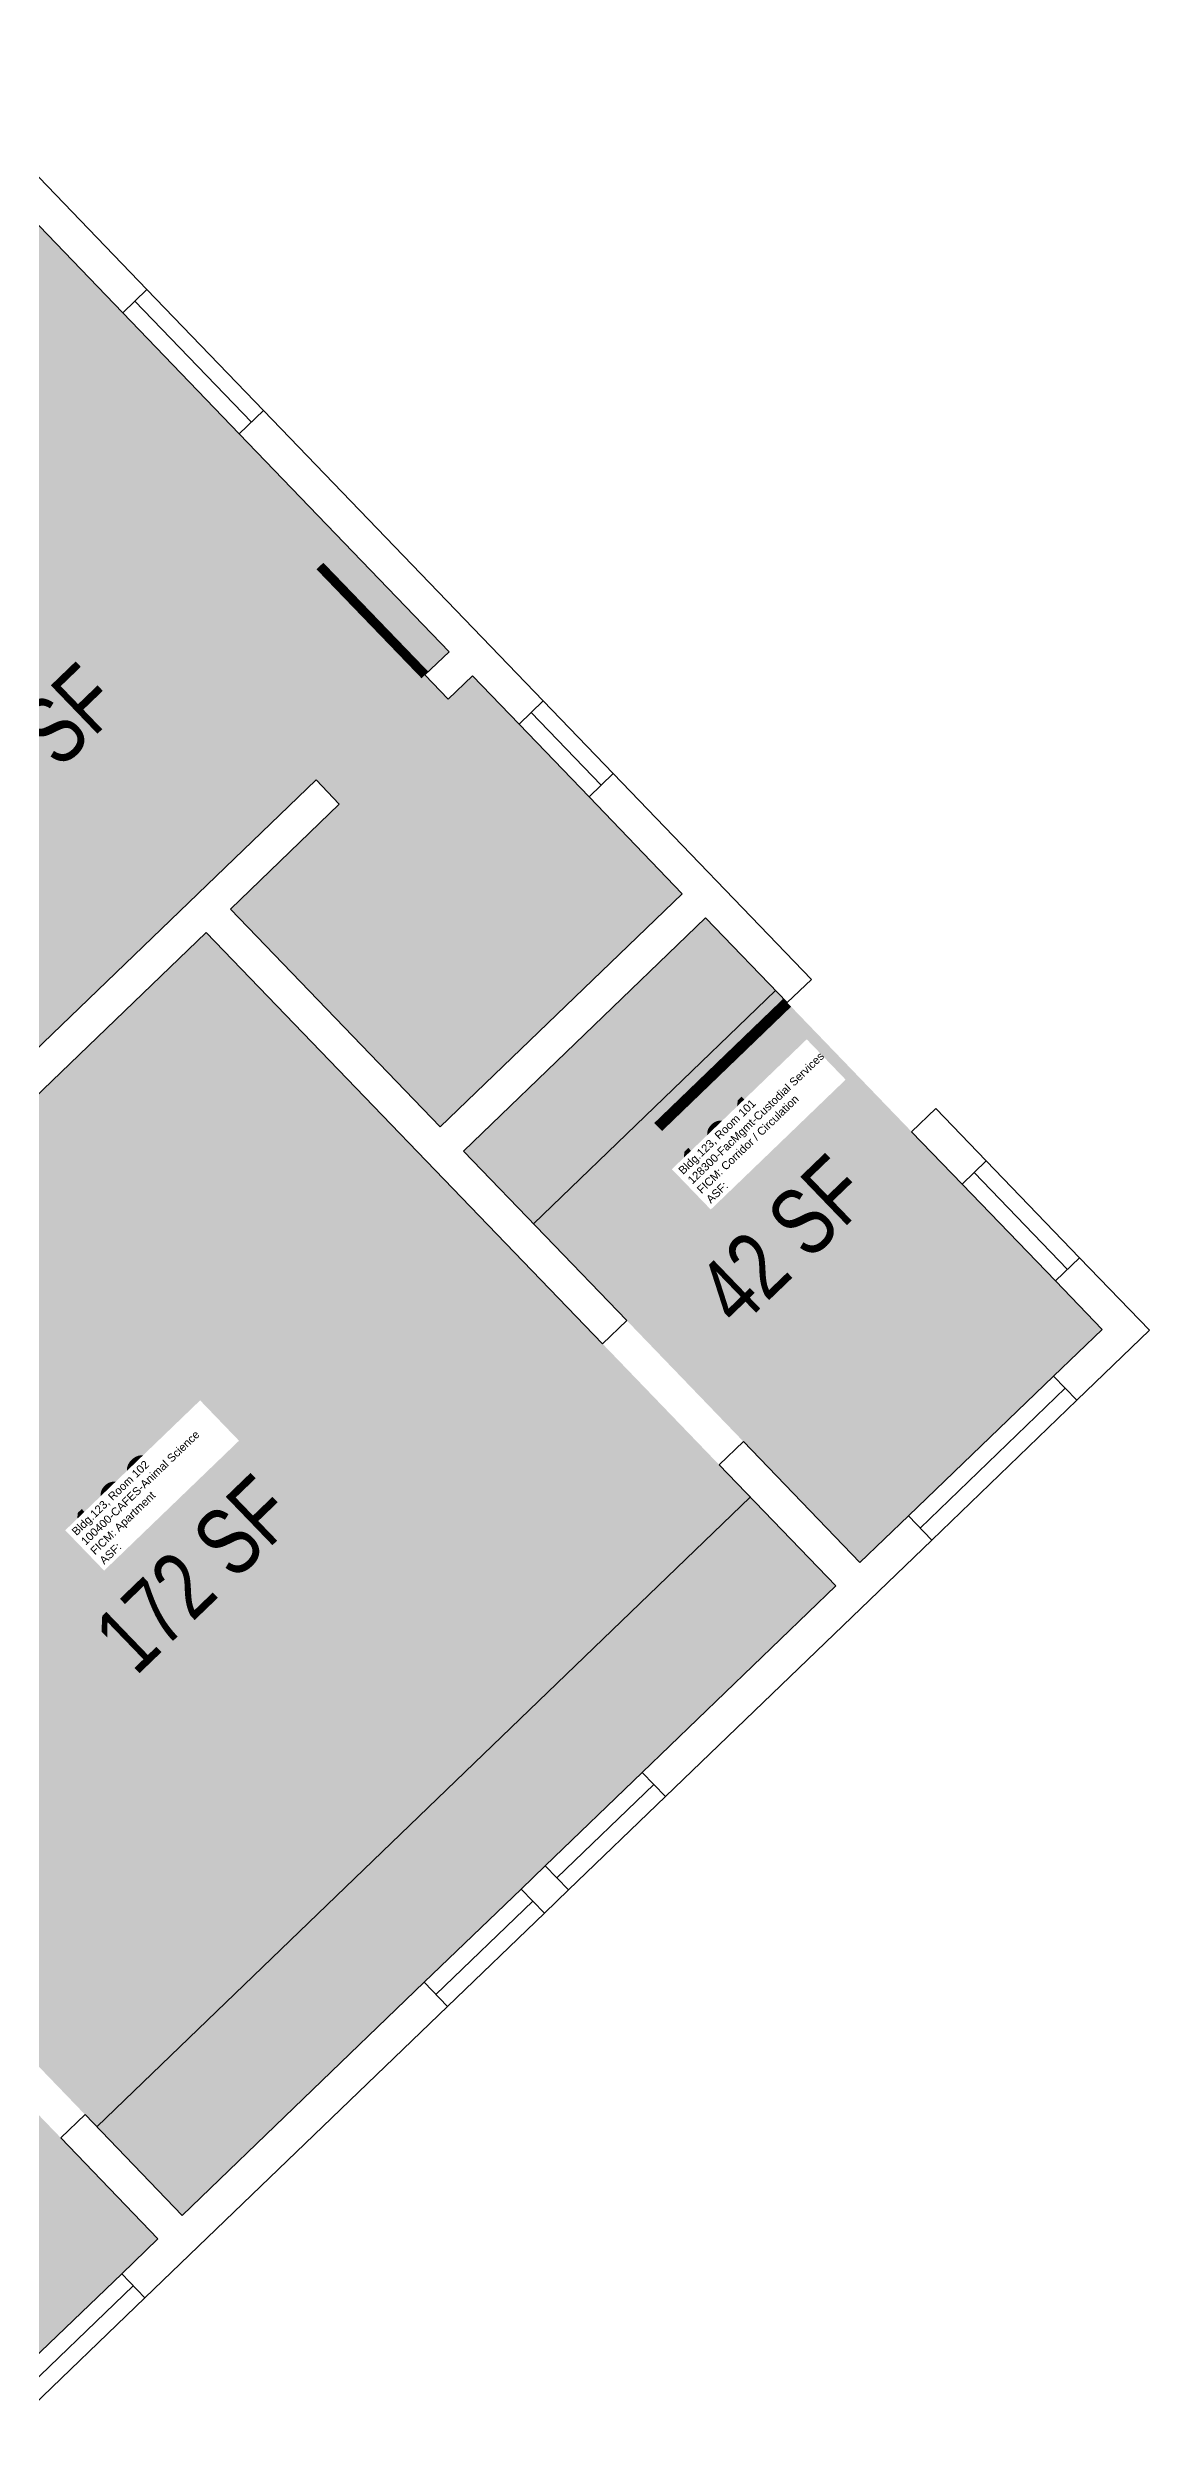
# Model space of a CAD drawing. Header units: inches. Extents: x 69249775 to 69250358, y 27732907 to 27733582.
# Drawn here: x 69250161.4 to 69250358.1, y 27733158.4 to 27733581.9 of the extents above; entities that cross this region are included whole.
import ezdxf
from ezdxf.enums import TextEntityAlignment as Align

# ---------------------------------------------------------------- set-up
doc = ezdxf.new("R2010")
doc.units = ezdxf.units.IN
doc.header["$LTSCALE"] = 10
doc.header["$MEASUREMENT"] = 0
for name, color, linetype in [('A-DOOR', 2, 'CONTINUOUS'), ('A-FLOR', 3, 'CONTINUOUS'), ('A-GLAZ', 1, 'CONTINUOUS'), ('A-IDEN-RNUM', 7, 'CONTINUOUS'), ('A-IDEN-SNUM', 4, 'CONTINUOUS'), ('A-IDEN-VNUM', 4, 'CONTINUOUS'), ('A-WALL', 5, 'CONTINUOUS'), ('AREA-TEXT', 3, 'CONTINUOUS'), ('Rooms-Category-Color', 7, 'CONTINUOUS'), ('Rooms-College-Color', 7, 'CONTINUOUS'), ('Rooms-Department-Color', 7, 'CONTINUOUS'), ('Rooms-Division-Color', 7, 'CONTINUOUS'), ('Rooms-Information', 7, 'CONTINUOUS')]:
    doc.layers.add(name, color=color, linetype=linetype)
doc.styles.add('Arial', font='arial.ttf')
doc.styles.add('CP_AREA', font='arial.ttf', dxfattribs={"height": 15})
doc.styles.add('CP_ROOMSNUMBER', font='arial.ttf', dxfattribs={"height": 1})

msp = doc.modelspace()

# ---------------------------------------------------------------- hatches: boundary and pattern name
at = {"layer": 'Rooms-Category-Color', "true_color": 0x728ef3}
for points in [[(69250133.71, 27733378.28), (69250037.97, 27733477.67), (69250137.36, 27733573.41), (69250233.1, 27733474.02), (69250228.78, 27733469.86), (69250232.94, 27733465.54), (69250237.26, 27733469.7), (69250274.72, 27733430.81), (69250231.51, 27733389.18), (69250194.05, 27733428.07), (69250213.49, 27733446.8), (69250209.33, 27733451.12)], [(69250189.73, 27733423.91), (69250073.05, 27733311.52), (69250089.7, 27733294.24), (69250102.67, 27733306.72), (69250156.78, 27733250.55), (69250143.82, 27733238.06), (69250185.44, 27733194.85), (69250302.12, 27733307.24)], [(69250148.3, 27733250.71), (69250135.33, 27733238.22), (69250181.12, 27733190.68), (69250127.1, 27733138.65), (69250122.94, 27733142.97), (69250079.73, 27733101.35), (69250083.89, 27733097.03), (69250029.88, 27733045), (69249917.49, 27733161.67), (69250068.73, 27733307.36), (69250089.54, 27733285.75), (69250102.51, 27733298.24)]]:
    msp.add_hatch(color=171, dxfattribs=at).paths.add_polyline_path(points)
at = {"layer": 'Rooms-Category-Color', "true_color": 0xadadad}
msp.add_hatch(color=253, dxfattribs=at).paths.add_polyline_path([(69250235.67, 27733384.86), (69250278.89, 27733426.49), (69250349.65, 27733353.02), (69250306.44, 27733311.4)])
at = {"layer": 'Rooms-College-Color', "true_color": 0xadadad}
for points in [[(69250133.71, 27733378.28), (69250037.97, 27733477.67), (69250137.36, 27733573.41), (69250233.1, 27733474.02), (69250228.78, 27733469.86), (69250232.94, 27733465.54), (69250237.26, 27733469.7), (69250274.72, 27733430.81), (69250231.51, 27733389.18), (69250194.05, 27733428.07), (69250213.49, 27733446.8), (69250209.33, 27733451.12)], [(69250189.73, 27733423.91), (69250073.05, 27733311.52), (69250089.7, 27733294.24), (69250102.67, 27733306.72), (69250156.78, 27733250.55), (69250143.82, 27733238.06), (69250185.44, 27733194.85), (69250302.12, 27733307.24)], [(69250235.67, 27733384.86), (69250278.89, 27733426.49), (69250349.65, 27733353.02), (69250306.44, 27733311.4)], [(69250148.3, 27733250.71), (69250135.33, 27733238.22), (69250181.12, 27733190.68), (69250127.1, 27733138.65), (69250122.94, 27733142.97), (69250079.73, 27733101.35), (69250083.89, 27733097.03), (69250029.88, 27733045), (69249917.49, 27733161.67), (69250068.73, 27733307.36), (69250089.54, 27733285.75), (69250102.51, 27733298.24)]]:
    msp.add_hatch(color=253, dxfattribs=at).paths.add_polyline_path(points)
at = {"layer": 'Rooms-Department-Color', "true_color": 0xe3c5e1}
for points in [[(69250133.71, 27733378.28), (69250037.97, 27733477.67), (69250137.36, 27733573.41), (69250233.1, 27733474.02), (69250228.78, 27733469.86), (69250232.94, 27733465.54), (69250237.26, 27733469.7), (69250274.72, 27733430.81), (69250231.51, 27733389.18), (69250194.05, 27733428.07), (69250213.49, 27733446.8), (69250209.33, 27733451.12)], [(69250189.73, 27733423.91), (69250073.05, 27733311.52), (69250089.7, 27733294.24), (69250102.67, 27733306.72), (69250156.78, 27733250.55), (69250143.82, 27733238.06), (69250185.44, 27733194.85), (69250302.12, 27733307.24)], [(69250148.3, 27733250.71), (69250135.33, 27733238.22), (69250181.12, 27733190.68), (69250127.1, 27733138.65), (69250122.94, 27733142.97), (69250079.73, 27733101.35), (69250083.89, 27733097.03), (69250029.88, 27733045), (69249917.49, 27733161.67), (69250068.73, 27733307.36), (69250089.54, 27733285.75), (69250102.51, 27733298.24)]]:
    msp.add_hatch(color=254, dxfattribs=at).paths.add_polyline_path(points)
at = {"layer": 'Rooms-Department-Color', "true_color": 0xacacac}
msp.add_hatch(color=253, dxfattribs=at).paths.add_polyline_path([(69250235.67, 27733384.86), (69250278.89, 27733426.49), (69250349.65, 27733353.02), (69250306.44, 27733311.4)])
at = {"layer": 'Rooms-Division-Color', "true_color": 0xe3c5e1}
for points in [[(69250133.71, 27733378.28), (69250037.97, 27733477.67), (69250137.36, 27733573.41), (69250233.1, 27733474.02), (69250228.78, 27733469.86), (69250232.94, 27733465.54), (69250237.26, 27733469.7), (69250274.72, 27733430.81), (69250231.51, 27733389.18), (69250194.05, 27733428.07), (69250213.49, 27733446.8), (69250209.33, 27733451.12)], [(69250189.73, 27733423.91), (69250073.05, 27733311.52), (69250089.7, 27733294.24), (69250102.67, 27733306.72), (69250156.78, 27733250.55), (69250143.82, 27733238.06), (69250185.44, 27733194.85), (69250302.12, 27733307.24)], [(69250148.3, 27733250.71), (69250135.33, 27733238.22), (69250181.12, 27733190.68), (69250127.1, 27733138.65), (69250122.94, 27733142.97), (69250079.73, 27733101.35), (69250083.89, 27733097.03), (69250029.88, 27733045), (69249917.49, 27733161.67), (69250068.73, 27733307.36), (69250089.54, 27733285.75), (69250102.51, 27733298.24)]]:
    msp.add_hatch(color=254, dxfattribs=at).paths.add_polyline_path(points)
at = {"layer": 'Rooms-Division-Color', "true_color": 0xadadad}
msp.add_hatch(color=253, dxfattribs=at).paths.add_polyline_path([(69250235.67, 27733384.86), (69250278.89, 27733426.49), (69250349.65, 27733353.02), (69250306.44, 27733311.4)])

# ---------------------------------------------------------------- linework, layer by layer
at = {"layer": 'A-DOOR'}
for points in [[(69250228.78, 27733469.86, 1.69, 1.69, 0), (69250210.03, 27733489.31, 0, 0, 0.414214), (69250209.32, 27733451.11, 0, 0, 2.414214)], [(69250293.45, 27733411.36, 2, 2, 0), (69250270.41, 27733389.16, 0, 0, 0.414214), (69250315.65, 27733388.31, 0, 0, 2.414214)]]:
    msp.add_lwpolyline(points, format="xyseb", dxfattribs=at)
at = {"layer": 'A-FLOR'}
for p, q in [((69250291.37, 27733413.52), (69250248.16, 27733371.9)), ((69250170.18, 27733210.69), (69250286.85, 27733323.08))]:
    msp.add_line(p, q, dxfattribs=at)
at = {"layer": 'A-GLAZ'}
for p, q in [((69250199.96, 27733517.07), (69250179.14, 27733538.68)), ((69250195.63, 27733512.91), (69250174.82, 27733534.52)), ((69250197.8, 27733514.99), (69250176.98, 27733536.6)), ((69250262.39, 27733452.25), (69250249.91, 27733465.22)), ((69250258.07, 27733448.09), (69250245.59, 27733461.06)), ((69250260.23, 27733450.17), (69250247.75, 27733463.14)), ((69250343.48, 27733363.75), (69250326.83, 27733381.03)), ((69250345.65, 27733365.83), (69250328.99, 27733383.11)), ((69250341.32, 27733361.67), (69250324.67, 27733378.95)), ((69250315.08, 27733319.72), (69250341.01, 27733344.7)), ((69250317.16, 27733317.56), (69250343.09, 27733342.54)), ((69250319.24, 27733315.4), (69250345.17, 27733340.38)), ((69250250.26, 27733257.29), (69250267.55, 27733273.94)), ((69250252.34, 27733255.12), (69250269.63, 27733271.77)), ((69250254.42, 27733252.96), (69250271.71, 27733269.61)), ((69250228.65, 27733236.47), (69250245.94, 27733253.12)), ((69250230.74, 27733234.31), (69250248.02, 27733250.96)), ((69250232.82, 27733232.15), (69250250.1, 27733248.8)), ((69250153.03, 27733163.63), (69250174.64, 27733184.44)), ((69250155.11, 27733161.47), (69250176.72, 27733182.28)), ((69250157.19, 27733159.31), (69250178.8, 27733180.12))]:
    msp.add_line(p, q, dxfattribs=at)
at = {"layer": 'A-WALL'}
for p, q in [((69250179.14, 27733538.68), (69250137.52, 27733581.89)), ((69250174.82, 27733534.52), (69250137.36, 27733573.41)), ((69250174.82, 27733534.52), (69250179.14, 27733538.68)), ((69250195.63, 27733512.91), (69250199.96, 27733517.07)), ((69250249.91, 27733465.22), (69250199.96, 27733517.07)), ((69250233.1, 27733474.02), (69250195.63, 27733512.91)), ((69250233.1, 27733474.02), (69250228.78, 27733469.86)), ((69250228.78, 27733469.86), (69250232.94, 27733465.54)), ((69250237.26, 27733469.7), (69250232.94, 27733465.54)), ((69250245.59, 27733461.06), (69250237.26, 27733469.7)), ((69250245.59, 27733461.06), (69250249.91, 27733465.22)), ((69250258.07, 27733448.09), (69250262.39, 27733452.25)), ((69250297.78, 27733415.52), (69250262.39, 27733452.25)), ((69250209.33, 27733451.12), (69250133.71, 27733378.28)), ((69250209.33, 27733451.12), (69250213.49, 27733446.8)), ((69250274.72, 27733430.81), (69250258.07, 27733448.09)), ((69250213.49, 27733446.8), (69250194.05, 27733428.07)), ((69250274.72, 27733430.81), (69250231.51, 27733389.18)), ((69250194.05, 27733428.07), (69250231.51, 27733389.18)), ((69250189.73, 27733423.91), (69250111.22, 27733348.29)), ((69250189.73, 27733423.91), (69250260.49, 27733350.45)), ((69250278.89, 27733426.49), (69250235.67, 27733384.86)), ((69250293.45, 27733411.36), (69250278.89, 27733426.49)), ((69250293.45, 27733411.36), (69250297.78, 27733415.52)), ((69250315.65, 27733388.31), (69250319.98, 27733392.48)), ((69250328.99, 27733383.11), (69250319.98, 27733392.48)), ((69250235.67, 27733384.86), (69250264.81, 27733354.61)), ((69250324.67, 27733378.95), (69250315.65, 27733388.31)), ((69250324.67, 27733378.95), (69250328.99, 27733383.11)), ((69250341.32, 27733361.67), (69250345.65, 27733365.83)), ((69250358.13, 27733352.87), (69250345.65, 27733365.83)), ((69250349.65, 27733353.02), (69250341.32, 27733361.67)), ((69250264.81, 27733354.61), (69250260.49, 27733350.45)), ((69250341.01, 27733344.7), (69250349.65, 27733353.02)), ((69250345.17, 27733340.38), (69250358.13, 27733352.87)), ((69250341.01, 27733344.7), (69250345.17, 27733340.38)), ((69250285.62, 27733333), (69250281.3, 27733328.84)), ((69250285.62, 27733333), (69250306.44, 27733311.4)), ((69250281.3, 27733328.84), (69250302.12, 27733307.24)), ((69250306.44, 27733311.4), (69250315.08, 27733319.72)), ((69250315.08, 27733319.72), (69250319.24, 27733315.4)), ((69250271.71, 27733269.61), (69250319.24, 27733315.4)), ((69250267.55, 27733273.94), (69250302.12, 27733307.24)), ((69250267.55, 27733273.94), (69250271.71, 27733269.61)), ((69250245.94, 27733253.12), (69250250.26, 27733257.29)), ((69250250.26, 27733257.29), (69250254.42, 27733252.96)), ((69250245.94, 27733253.12), (69250250.1, 27733248.8)), ((69250250.1, 27733248.8), (69250254.42, 27733252.96)), ((69250185.44, 27733194.85), (69250228.65, 27733236.47)), ((69250228.65, 27733236.47), (69250232.82, 27733232.15)), ((69250178.8, 27733180.12), (69250232.82, 27733232.15)), ((69250168.1, 27733212.85), (69250163.78, 27733208.69)), ((69250168.1, 27733212.85), (69250185.44, 27733194.85)), ((69250163.78, 27733208.69), (69250181.12, 27733190.68)), ((69250174.64, 27733184.44), (69250181.12, 27733190.68)), ((69250174.64, 27733184.44), (69250178.8, 27733180.12))]:
    msp.add_line(p, q, dxfattribs=at)

# ---------------------------------------------------------------- texts
at = {"layer": 'A-IDEN-RNUM', "style": 'Arial', "width": 0.85}
for s, p in [('0101-00', (69250279.17, 27733381.34)), ('0102-00', (69250172.94, 27733318.08))]:
    msp.add_text(s, height=1, rotation=43.9283, dxfattribs=at).set_placement(p)
at = {"layer": 'A-IDEN-SNUM', "style": 'CP_ROOMSNUMBER'}
for s, p in [('1230010100', (69250279.17, 27733381.34)), ('1230010200', (69250172.94, 27733318.08))]:
    msp.add_text(s, height=1, rotation=43.9283, dxfattribs=at).set_placement(p, align=Align.MIDDLE_CENTER)
at = {"layer": 'A-IDEN-VNUM', "style": 'Arial', "width": 0.85}
for s, p in [('101', (69250279.83, 27733375.42)), ('102', (69250171.54, 27733310.96))]:
    msp.add_text(s, height=10, rotation=43.9283, dxfattribs=at).set_placement(p)
at = {"layer": 'AREA-TEXT', "style": 'CP_AREA', "width": 0.75}
for s, p in [('156 SF', (69250156.35, 27733454.24)), ('42 SF', (69250292.66, 27733368.94)), ('172 SF', (69250187.58, 27733309.38))]:
    msp.add_text(s, height=12, rotation=43.9283, dxfattribs=at).set_placement(p, align=Align.MIDDLE_CENTER)

# ---------------------------------------------------------------- next in the draw order: texts
at = {"layer": 'Rooms-Information', "char_height": 1.4286, "width": 32, "attachment_point": 7, "rotation": 43.9283, "style": 'Arial', "bg_fill": 3, "box_fill_scale": 1.5, "bg_fill_color": 256, "bg_fill_true_color": 13158600, "bg_fill_transparency": 0}
for s, insert in [('Bldg.123, Room 101^M^J128300-FacMgmt-Custodial Services^M^JFICM: Corridor / Circulation^M^JASF: ', (69250279.83, 27733375.42)), ('Bldg.123, Room 102^M^J100400-CAFES-Animal Science^M^JFICM: Apartment^M^JASF: ', (69250171.54, 27733310.96))]:
    msp.add_mtext(s, dxfattribs=dict(at, insert=insert))

doc.saveas('drawing.dxf')
